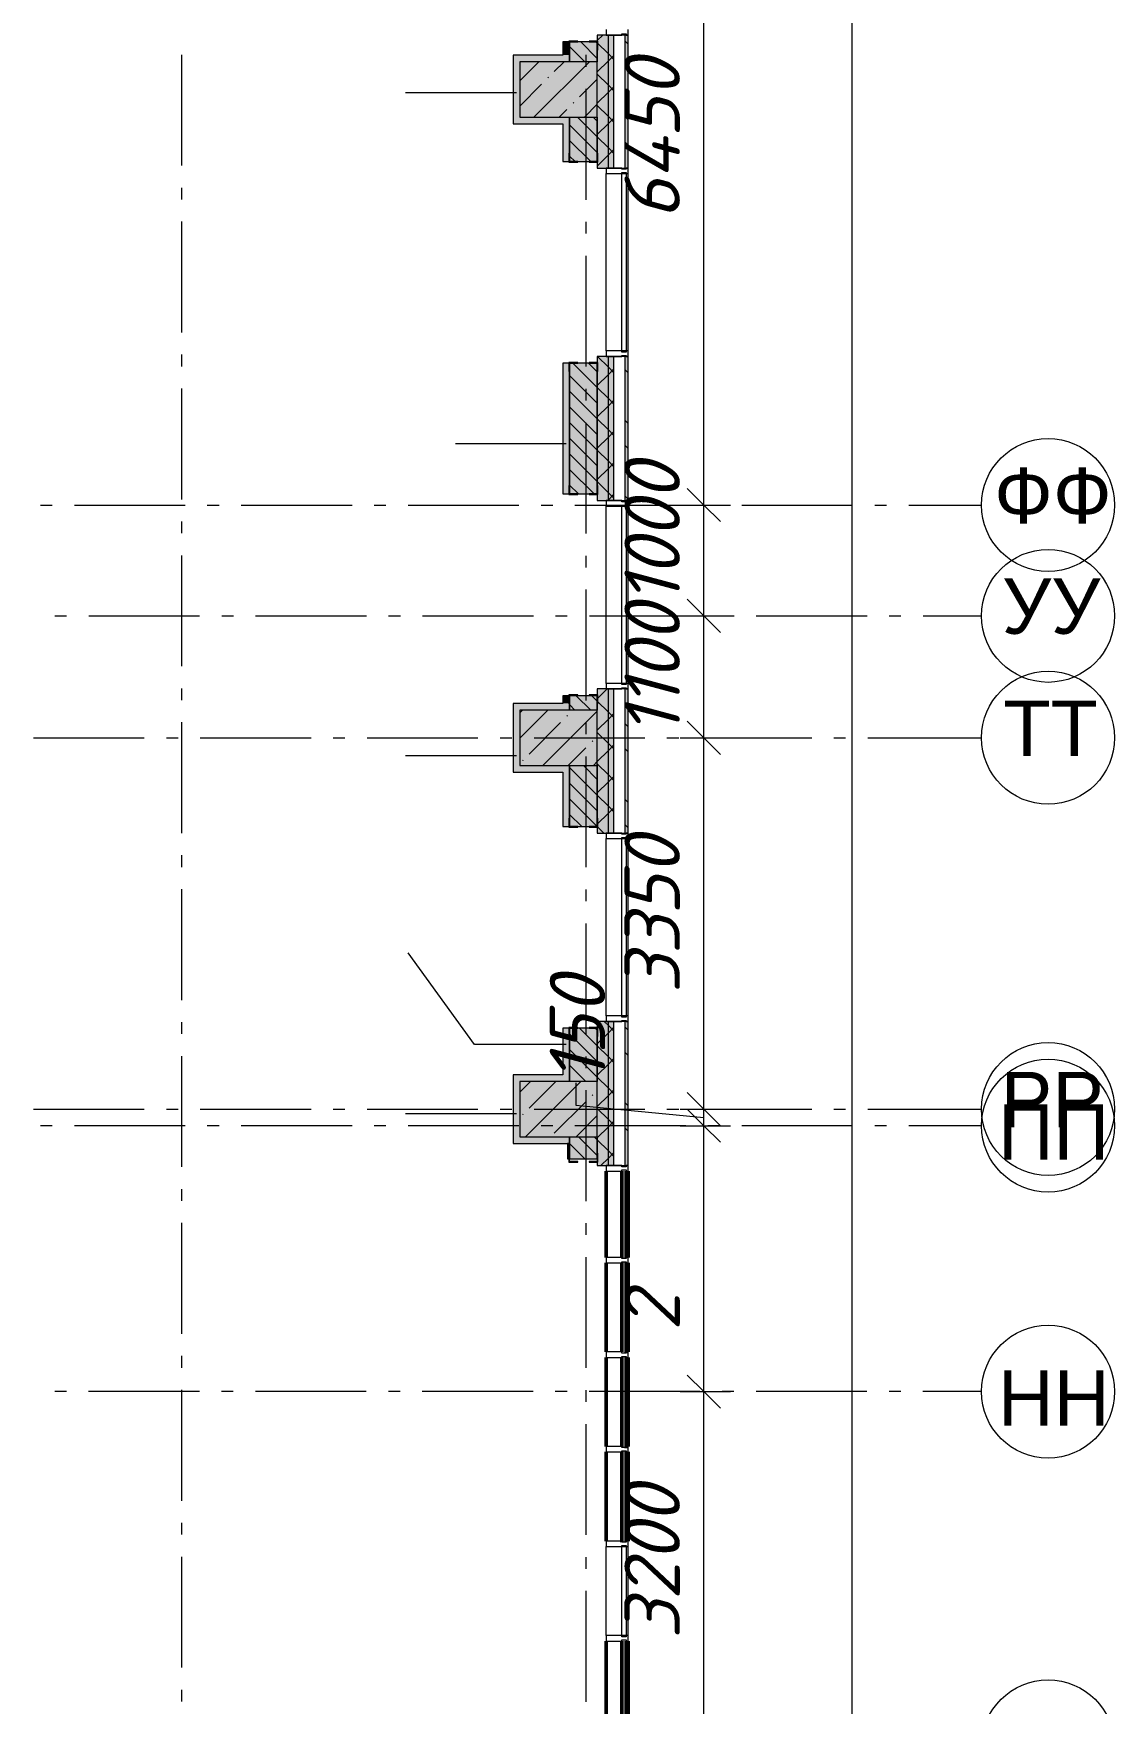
# Model space of a CAD drawing. Header units: millimetres. Extents: x -537608 to 253996, y -217170 to 186033.
# Drawn here: x -218365 to -208608, y 158107 to 173176 of the extents above; entities that cross this region are included whole.
import ezdxf

# ---------------------------------------------------------------- set-up
doc = ezdxf.new("R2010")
doc.units = ezdxf.units.MM
doc.layers.add('PDF _Геометрия', color=7, linetype='Continuous')
doc.layers.add('PDF _Текст', color=7, linetype='Continuous')
doc.layers.add('PDF _Сплошная заливка', color=7, linetype='Continuous', true_color=0xffffff)
doc.styles.add('PDF ArialMT', font='arial.ttf')
doc.styles.add('PDF ISOCPEUR Italic', font='isocpeui.ttf')

msp = doc.modelspace()

# ---------------------------------------------------------------- hatches: boundary and pattern name
at = {"layer": 'PDF _Сплошная заливка', "transparency": 33554559}
h = msp.add_hatch(color=256, dxfattribs=at)
h.paths.add_polyline_path([(-212999.1964, 140391.2579), (-212999.1964, 140911.2581), (-213026.1966, 140911.2581), (-213026.1966, 140391.2579)], flags=0)
h.paths.add_polyline_path([(-213026.1966, 141761.2576), (-212999.1964, 141761.2576), (-212999.1964, 149311.2565), (-213026.1966, 149311.2565), (-213026.1966, 143549.4642)], flags=0)
h.paths.add_polyline_path([(-212999.1964, 162961.253), (-212999.1964, 164261.2537), (-213026.1966, 164261.2537), (-213026.1966, 162961.253)], flags=0)
h.paths.add_polyline_path([(-212999.1964, 165961.2517), (-212999.1964, 167261.2524), (-213026.1966, 167261.2524), (-213026.1966, 165961.2517)], flags=0)
h.paths.add_polyline_path([(-212999.1964, 168961.2525), (-212999.1964, 170261.2532), (-213026.1966, 170261.2532), (-213026.1966, 168961.2525)], flags=0)
h.paths.add_polyline_path([(-213026.1966, 171961.2511), (-212999.1964, 171961.2511), (-212999.1964, 173161.2514), (-213026.1966, 173161.2514)], flags=0)
h.paths.add_polyline_path([(-212999.1964, 174861.2493), (-212999.1964, 179270.9029), (-213026.1966, 179270.9029), (-213026.1966, 174861.2493)], flags=0)
h = msp.add_hatch(color=256, dxfattribs=at)
h.paths.add_polyline_path([(-213176.1955, 140391.2579), (-213126.1959, 140391.2579), (-213126.1959, 140911.2581), (-213176.1955, 140911.2581), (-213176.1955, 140717.6694)], flags=0)
h.paths.add_polyline_path([(-213176.1955, 141761.2576), (-213126.1959, 141761.2576), (-213126.1959, 149311.2565), (-213176.1955, 149311.2565), (-213176.1955, 143549.4642)], flags=0)
h.paths.add_polyline_path([(-213176.1955, 162961.253), (-213126.1959, 162961.253), (-213126.1959, 164261.2537), (-213176.1955, 164261.2537), (-213176.1955, 163372.0366)], flags=0)
h.paths.add_polyline_path([(-213176.1955, 165961.2517), (-213126.1959, 165961.2517), (-213126.1959, 167261.2524), (-213176.1955, 167261.2524), (-213176.1955, 166203.8314)], flags=0)
h.paths.add_polyline_path([(-213176.1955, 168961.2525), (-213126.1959, 168961.2525), (-213126.1959, 170261.2532), (-213176.1955, 170261.2532), (-213176.1955, 169035.6284)], flags=0)
h.paths.add_polyline_path([(-213126.1959, 171961.2511), (-213126.1959, 173161.2514), (-213176.1955, 173161.2514), (-213176.1955, 171961.2511)], flags=0)
h.paths.add_polyline_path([(-213176.1955, 174861.2493), (-213126.1959, 174861.2493), (-213126.1959, 179120.9023), (-213176.1955, 179120.9023), (-213176.1955, 177531.0151)], flags=0)
h = msp.add_hatch(color=256, dxfattribs=at)
h.paths.add_polyline_path([(-213238.0699, 140391.2579), (-213176.1955, 140391.2579), (-213176.1955, 140911.2581), (-213276.196, 140911.2581), (-213276.196, 140391.2579)], flags=0)
h.paths.add_polyline_path([(-213238.0699, 141761.2576), (-213176.1955, 141761.2576), (-213176.1955, 149311.2565), (-213276.196, 149311.2565), (-213276.196, 141761.2576)], flags=0)
h.paths.add_polyline_path([(-213176.1955, 162961.253), (-213176.1955, 164261.2537), (-213276.196, 164261.2537), (-213276.196, 162961.253), (-213238.0699, 162961.253)], flags=0)
h.paths.add_polyline_path([(-213176.1955, 165961.2517), (-213176.1955, 167261.2524), (-213276.196, 167261.2524), (-213276.196, 165961.2517), (-213238.0699, 165961.2517)], flags=0)
h.paths.add_polyline_path([(-213176.1955, 168961.2525), (-213176.1955, 170261.2532), (-213276.196, 170261.2532), (-213276.196, 168961.2525), (-213238.0699, 168961.2525)], flags=0)
h.paths.add_polyline_path([(-213238.0699, 171961.2511), (-213176.1955, 171961.2511), (-213176.1955, 173161.2514), (-213276.196, 173161.2514), (-213276.196, 171961.2511)], flags=0)
h.paths.add_polyline_path([(-213276.196, 174861.2493), (-213176.1955, 174861.2493), (-213176.1955, 179020.9019), (-213276.196, 179020.9019), (-213276.196, 174870.9032)], flags=0)
h = msp.add_hatch(color=256, dxfattribs=at)
h.paths.add_polyline_path([(-213276.196, 163021.2538), (-213276.196, 163221.2523), (-213526.1963, 163221.2523), (-213526.1963, 163021.2538)], flags=0)
h.paths.add_polyline_path([(-213276.196, 163721.2521), (-213276.196, 164200.9065), (-213526.1963, 164200.9065), (-213526.1963, 163721.2521), (-213506.4591, 163721.2521)], flags=0)
h.paths.add_polyline_path([(-213526.1963, 166020.9057), (-213276.196, 166020.9057), (-213276.196, 166571.2523), (-213526.1963, 166571.2523), (-213526.1963, 166203.8314)], flags=0)
h.paths.add_polyline_path([(-213276.196, 167071.2521), (-213276.196, 167200.9051), (-213526.1963, 167200.9051), (-213526.1963, 167071.2521), (-213323.1954, 167071.2521)], flags=0)
h.paths.add_polyline_path([(-213526.1963, 169020.9043), (-213276.196, 169020.9043), (-213276.196, 170200.9059), (-213526.1963, 170200.9059), (-213526.1963, 169035.6284)], flags=0)
h.paths.add_polyline_path([(-213276.196, 172020.9052), (-213276.196, 172421.2511), (-213526.1963, 172421.2511), (-213526.1963, 172020.9052)], flags=0)
h.paths.add_polyline_path([(-213276.196, 172921.2531), (-213276.196, 173100.9041), (-213526.1963, 173100.9041), (-213526.1963, 172921.2531), (-213336.9184, 172921.2531)], flags=0)
at = {"layer": 'PDF _Сплошная заливка', "true_color": 0xff7d7d, "transparency": 33554559}
for points in [[(-213976.196, 172921.2531), (-213526.1963, 172921.2531), (-213526.1963, 172981.2516), (-214036.1966, 172981.2516), (-214036.1966, 172921.2531)], [(-213586.1959, 172361.2526), (-213526.1963, 172361.2526), (-213526.1963, 172421.2511), (-213976.196, 172421.2511), (-213976.196, 172361.2526)], [(-213976.196, 167071.2521), (-213526.1963, 167071.2521), (-213526.1963, 167131.2528), (-214036.1966, 167131.2528), (-214036.1966, 167071.2521)], [(-213586.1959, 166511.2516), (-213526.1963, 166511.2516), (-213526.1963, 166571.2523), (-213976.196, 166571.2523), (-213976.196, 166511.2516)], [(-213976.196, 163721.2521), (-213526.1963, 163721.2521), (-213526.1963, 163781.2528), (-214036.1966, 163781.2528), (-214036.1966, 163721.2521)], [(-213546.1962, 163161.2538), (-213526.1963, 163161.2538), (-213526.1963, 163221.2523), (-213976.196, 163221.2523), (-213976.196, 163161.2538)]]:
    msp.add_hatch(color=11, dxfattribs=at).paths.add_polyline_path(points)
at = {"layer": 'PDF _Сплошная заливка', "transparency": 33554559}
msp.add_hatch(color=256, dxfattribs=at).paths.add_polyline_path([(-213976.196, 163221.2523), (-213276.196, 163221.2523), (-213276.196, 163721.2521), (-213976.196, 163721.2521), (-213976.196, 163372.0366)])

# ---------------------------------------------------------------- linework, layer by layer
at = {"layer": 'PDF _Геометрия', "lineweight": 9}
for p, q in [((-210977.27, 91281.2687), (-210977.27, 179161.2487)), ((-212315.765, 168921.2528), (-212315.765, 175370.9051)), ((-213276.196, 173111.3201), (-213226.2652, 173161.2514)), ((-213176.1955, 173161.2514), (-213276.196, 173161.2514)), ((-213276.196, 173161.2514), (-213276.196, 172921.2531)), ((-213196.196, 173211.2516), (-213196.196, 173161.2514)), ((-213196.196, 173161.2514), (-213056.1958, 173161.2514)), ((-213126.1959, 173161.2514), (-213176.1955, 173161.2514)), ((-213176.1955, 171961.2511), (-213176.1955, 173161.2514)), ((-213026.1966, 173161.2514), (-213126.1959, 173161.2514)), ((-213126.1959, 171961.2511), (-213126.1959, 173161.2514)), ((-213056.1958, 173161.2514), (-213056.1958, 173171.2497)), ((-213056.1958, 173171.2497), (-213016.1956, 173171.2497)), ((-212999.1964, 173161.2514), (-213026.1966, 173161.2514)), ((-213026.1966, 171961.2511), (-213026.1966, 173161.2514)), ((-213016.1956, 173171.2497), (-213016.1956, 173161.2514)), ((-213016.1956, 173161.2514), (-212999.1964, 173161.2514)), ((-212999.1964, 173161.2514), (-212999.1964, 173211.2516)), ((-212999.1964, 171961.2511), (-212999.1964, 173161.2514)), ((-213526.1963, 173100.9041), (-213586.1959, 173100.9041)), ((-213586.1959, 173100.9041), (-213586.1959, 172981.2516)), ((-213276.196, 173100.9041), (-213526.1963, 173100.9041)), ((-213526.1963, 173100.9041), (-213526.1963, 172981.2516)), ((-213526.1963, 172981.2516), (-213526.1963, 173100.9041)), ((-213387.9025, 172921.2531), (-213526.1963, 173059.5459)), ((-213276.196, 172950.9681), (-213426.133, 173100.9041)), ((-213276.196, 173092.387), (-213284.7125, 173100.9041)), ((-213276.196, 172921.2531), (-213276.196, 173100.9041)), ((-213176.1955, 172992.3866), (-213276.196, 173092.387)), ((-213586.1959, 172981.2516), (-214036.1966, 172981.2516)), ((-214036.1966, 172981.2516), (-214036.1966, 172921.2531)), ((-214036.1966, 172921.2531), (-214036.1966, 172361.2526)), ((-213976.196, 172748.9479), (-213803.8951, 172921.2531)), ((-213976.196, 172921.2531), (-213976.196, 172421.2511)), ((-213276.196, 172921.2531), (-213976.196, 172921.2531)), ((-213847.6985, 172421.2511), (-213347.6982, 172921.2531)), ((-213664.5086, 172832.5384), (-213575.7956, 172921.2531)), ((-213526.1963, 172981.2516), (-213526.1963, 172921.2531)), ((-213526.1963, 172921.2531), (-213526.1963, 172981.2516)), ((-213276.196, 172828.478), (-213176.1955, 172928.4784)), ((-213276.196, 172421.2511), (-213276.196, 172921.2531)), ((-213126.1959, 172942.3864), (-213176.1955, 172992.3866)), ((-213176.1955, 172928.4784), (-213126.1959, 172978.4786)), ((-213976.196, 172520.8511), (-213778.5575, 172718.4879)), ((-213721.5338, 172775.5154), (-213716.7925, 172780.2561)), ((-213436.4107, 172604.4417), (-213276.196, 172764.6558)), ((-213176.1955, 172709.5445), (-213276.196, 172809.545)), ((-213126.1959, 172659.5444), (-213176.1955, 172709.5445)), ((-214006.1963, 172639.2635), (-215006.1958, 172639.2635)), ((-213493.4344, 172547.4142), (-213488.6935, 172552.155)), ((-213276.196, 172545.6359), (-213176.1955, 172645.6362)), ((-213176.1955, 172645.6362), (-213126.1959, 172695.6365)), ((-213976.196, 172421.2511), (-213276.196, 172421.2511)), ((-213619.599, 172421.2511), (-213550.4601, 172490.3911)), ((-213526.1963, 172361.2526), (-213526.1963, 172421.2511)), ((-213526.1963, 172421.2511), (-213526.1963, 172361.2526)), ((-213276.196, 172243.8607), (-213453.5886, 172421.2511)), ((-213391.5011, 172421.2511), (-213276.196, 172536.5547)), ((-213276.196, 172385.2796), (-213312.1659, 172421.2511)), ((-213176.1955, 172426.7024), (-213276.196, 172526.7028)), ((-213276.196, 172020.9052), (-213276.196, 172421.2511)), ((-213276.196, 172421.2511), (-213276.196, 171961.2511)), ((-213126.1959, 172376.7023), (-213176.1955, 172426.7024)), ((-213176.1955, 172362.7941), (-213126.1959, 172412.7943)), ((-214036.1966, 172361.2526), (-213976.196, 172361.2526)), ((-213976.196, 172361.2526), (-213586.1959, 172361.2526)), ((-213586.1959, 172361.2526), (-213586.1959, 172020.9052)), ((-213526.1963, 172361.2526), (-213526.1963, 172020.9052)), ((-213526.1963, 172020.9052), (-213526.1963, 172361.2526)), ((-213276.196, 172102.4375), (-213526.1963, 172352.4384)), ((-213276.196, 172262.7938), (-213176.1955, 172362.7941)), ((-213336.083, 172020.9052), (-213526.1963, 172211.0152)), ((-213176.1955, 172143.8603), (-213276.196, 172243.8607)), ((-213126.1959, 172093.8601), (-213176.1955, 172143.8603)), ((-213176.1955, 172079.9478), (-213126.1959, 172129.9479)), ((-213586.1959, 172020.9052), (-213526.1963, 172020.9052)), ((-213477.5041, 172020.9052), (-213526.1963, 172069.5963)), ((-213526.1963, 172020.9052), (-213276.196, 172020.9052)), ((-213276.196, 171979.9516), (-213176.1955, 172079.9478)), ((-213276.196, 171961.2511), (-213176.1955, 171961.2511)), ((-213056.1958, 171961.2511), (-213196.196, 171961.2511)), ((-213196.196, 171961.2511), (-213196.196, 171911.2509)), ((-213176.1955, 171961.2511), (-213126.1959, 171961.2511)), ((-213126.1959, 171961.2511), (-213026.1966, 171961.2511)), ((-213056.1958, 171951.2528), (-213056.1958, 171961.2511)), ((-213016.1956, 171951.2528), (-213056.1958, 171951.2528)), ((-213026.1966, 171961.2511), (-212999.1964, 171961.2511)), ((-213016.1956, 171961.2511), (-213016.1956, 171951.2528)), ((-212999.1964, 171961.2511), (-213016.1956, 171961.2511)), ((-212999.1964, 171911.2509), (-212999.1964, 171961.2511)), ((-213196.196, 171911.2509), (-213056.1958, 171911.2509)), ((-213196.196, 170311.2534), (-213196.196, 171911.2509)), ((-213056.1958, 171911.2509), (-213056.1958, 171921.2535)), ((-213056.1958, 171921.2535), (-213016.1956, 171921.2535)), ((-213056.1958, 171911.2509), (-213016.1956, 171911.2509)), ((-213056.1958, 170311.2534), (-213056.1958, 171911.2509)), ((-213016.1956, 171921.2535), (-213016.1956, 171911.2509)), ((-213016.1956, 171911.2509), (-212999.1964, 171911.2509)), ((-213016.1956, 171911.2509), (-213016.1956, 170311.2534)), ((-212999.1964, 170311.2534), (-212999.1964, 171911.2509)), ((-213056.1958, 170311.2534), (-213196.196, 170311.2534)), ((-213196.196, 170311.2534), (-213196.196, 170261.2532)), ((-213056.1958, 170301.2507), (-213056.1958, 170311.2534)), ((-213016.1956, 170311.2534), (-213056.1958, 170311.2534)), ((-213016.1956, 170301.2507), (-213056.1958, 170301.2507)), ((-212999.1964, 170311.2534), (-213016.1956, 170311.2534)), ((-213016.1956, 170311.2534), (-213016.1956, 170301.2507)), ((-212999.1964, 170261.2532), (-212999.1964, 170311.2534)), ((-213526.1963, 170200.9059), (-213586.1959, 170200.9059)), ((-213586.1959, 170200.9059), (-213586.1959, 169020.9043)), ((-213276.196, 170200.9059), (-213526.1963, 170200.9059)), ((-213526.1963, 170200.9059), (-213526.1963, 169020.9043)), ((-213526.1963, 169020.9043), (-213526.1963, 170200.9059)), ((-213276.196, 169981.1194), (-213495.9818, 170200.9059)), ((-213276.196, 170122.5405), (-213354.5608, 170200.9059)), ((-213276.196, 170261.2532), (-213276.196, 168961.2525)), ((-213176.1955, 170261.2532), (-213276.196, 170261.2532)), ((-213276.196, 169020.9043), (-213276.196, 170200.9059)), ((-213176.1955, 170163.9612), (-213273.487, 170261.2532)), ((-213196.196, 170261.2532), (-213056.1958, 170261.2532)), ((-213126.1959, 170261.2532), (-213176.1955, 170261.2532)), ((-213176.1955, 168961.2525), (-213176.1955, 170261.2532)), ((-213126.1959, 170113.961), (-213176.1955, 170163.9612)), ((-213176.1955, 170100.0508), (-213126.1959, 170150.0531)), ((-213026.1966, 170261.2532), (-213126.1959, 170261.2532)), ((-213126.1959, 168961.2525), (-213126.1959, 170261.2532)), ((-213056.1958, 170261.2532), (-213056.1958, 170271.2515)), ((-213056.1958, 170271.2515), (-213016.1956, 170271.2515)), ((-212999.1964, 170261.2532), (-213026.1966, 170261.2532)), ((-213026.1966, 168961.2525), (-213026.1966, 170261.2532)), ((-213016.1956, 170271.2515), (-213016.1956, 170261.2532)), ((-213016.1956, 170261.2532), (-212999.1964, 170261.2532)), ((-212999.1964, 168961.2525), (-212999.1964, 170261.2532)), ((-213276.196, 169839.6984), (-213526.1963, 170089.6972)), ((-213276.196, 170000.0504), (-213176.1955, 170100.0508)), ((-213276.196, 169698.2752), (-213526.1963, 169948.2762)), ((-213176.1955, 169881.1191), (-213276.196, 169981.1194)), ((-213126.1959, 169831.1189), (-213176.1955, 169881.1191)), ((-213176.1955, 169817.2087), (-213126.1959, 169867.2089)), ((-213276.196, 169556.8542), (-213526.1963, 169806.8551)), ((-213276.196, 169717.2083), (-213176.1955, 169817.2087)), ((-213176.1955, 169598.277), (-213276.196, 169698.2752)), ((-213276.196, 169415.4331), (-213526.1963, 169665.4341)), ((-213276.196, 169434.3662), (-213176.1955, 169534.3665)), ((-213126.1959, 169548.2767), (-213176.1955, 169598.277)), ((-213176.1955, 169534.3665), (-213126.1959, 169584.3668)), ((-213556.1967, 169473.903), (-214556.1962, 169473.903)), ((-213276.196, 169274.012), (-213526.1963, 169524.013)), ((-213176.1955, 169315.4327), (-213276.196, 169415.4331)), ((-213276.196, 169132.591), (-213526.1963, 169382.5898)), ((-213305.9309, 169020.9043), (-213526.1963, 169241.1688)), ((-213276.196, 169151.5241), (-213176.1955, 169251.5223)), ((-213126.1959, 169265.4325), (-213176.1955, 169315.4327)), ((-213176.1955, 169251.5223), (-213126.1959, 169301.5225)), ((-213447.3536, 169020.9043), (-213526.1963, 169099.7476)), ((-213176.1955, 169032.5906), (-213276.196, 169132.591)), ((-213586.1959, 169020.9043), (-213526.1963, 169020.9043)), ((-213526.1963, 169020.9043), (-213276.196, 169020.9043)), ((-213276.196, 168961.2525), (-213176.1955, 168961.2525)), ((-213056.1958, 168961.2525), (-213196.196, 168961.2525)), ((-213196.196, 168961.2525), (-213196.196, 168911.2522)), ((-213183.6243, 168961.2525), (-213176.1955, 168968.6801)), ((-213126.1959, 168982.5904), (-213176.1955, 169032.5906)), ((-213176.1955, 168968.6801), (-213126.1959, 169018.6804)), ((-213176.1955, 168961.2525), (-213126.1959, 168961.2525)), ((-213126.1959, 168961.2525), (-213026.1966, 168961.2525)), ((-213056.1958, 168951.252), (-213056.1958, 168961.2525)), ((-213016.1956, 168951.252), (-213056.1958, 168951.252)), ((-213026.1966, 168961.2525), (-212999.1964, 168961.2525)), ((-213016.1956, 168961.2525), (-213016.1956, 168951.252)), ((-212999.1964, 168961.2525), (-213016.1956, 168961.2525)), ((-212999.1964, 168911.2522), (-212999.1964, 168961.2525)), ((-213196.196, 168911.2522), (-213056.1958, 168911.2522)), ((-213196.196, 167311.2525), (-213196.196, 168911.2522)), ((-213056.1958, 168911.2522), (-213056.1958, 168921.2528)), ((-213056.1958, 168921.2528), (-213016.1956, 168921.2528)), ((-213056.1958, 168911.2522), (-213016.1956, 168911.2522)), ((-213056.1958, 167311.2525), (-213056.1958, 168911.2522)), ((-213016.1956, 168921.2528), (-213016.1956, 168911.2522)), ((-213016.1956, 168911.2522), (-212999.1964, 168911.2522)), ((-213016.1956, 168911.2522), (-213016.1956, 167311.2525)), ((-212999.1964, 167311.2525), (-212999.1964, 168911.2522)), ((-212527.8966, 168921.2528), (-212315.765, 168921.2528)), ((-212315.765, 167921.2532), (-212315.765, 168921.2528)), ((-212315.765, 168921.2528), (-212075.7645, 168921.2528)), ((-212527.8966, 167921.2532), (-212315.765, 167921.2532)), ((-212315.765, 166821.2533), (-212315.765, 167921.2532)), ((-212315.765, 167921.2532), (-212075.7645, 167921.2532)), ((-213056.1958, 167311.2525), (-213196.196, 167311.2525)), ((-213196.196, 167311.2525), (-213196.196, 167261.2524)), ((-213056.1958, 167301.2521), (-213056.1958, 167311.2525)), ((-213016.1956, 167311.2525), (-213056.1958, 167311.2525)), ((-213016.1956, 167301.2521), (-213056.1958, 167301.2521)), ((-212999.1964, 167311.2525), (-213016.1956, 167311.2525)), ((-213016.1956, 167311.2525), (-213016.1956, 167301.2521)), ((-212999.1964, 167261.2524), (-212999.1964, 167311.2525)), ((-213586.1959, 167131.2528), (-214036.1966, 167131.2528)), ((-214036.1966, 167131.2528), (-214036.1966, 167071.2521)), ((-213526.1963, 167200.9051), (-213586.1959, 167200.9051)), ((-213586.1959, 167200.9051), (-213586.1959, 167131.2528)), ((-213276.196, 167200.9051), (-213526.1963, 167200.9051)), ((-213526.1963, 167200.9051), (-213526.1963, 167131.2528)), ((-213526.1963, 167131.2528), (-213526.1963, 167200.9051)), ((-213526.1963, 167131.2528), (-213526.1963, 167071.2521)), ((-213526.1963, 167071.2521), (-213526.1963, 167131.2528)), ((-213336.1773, 167071.2521), (-213465.8308, 167200.9051)), ((-213276.196, 167152.6919), (-213324.4087, 167200.9051)), ((-213276.196, 167171.6249), (-213186.5691, 167261.2524)), ((-213176.1955, 167261.2524), (-213276.196, 167261.2524)), ((-213276.196, 167261.2524), (-213276.196, 167071.2521)), ((-213276.196, 167071.2521), (-213276.196, 167200.9051)), ((-213176.1955, 167052.6914), (-213276.196, 167152.6919)), ((-213196.196, 167261.2524), (-213056.1958, 167261.2524)), ((-213126.1959, 167261.2524), (-213176.1955, 167261.2524)), ((-213176.1955, 165961.2517), (-213176.1955, 167261.2524)), ((-213026.1966, 167261.2524), (-213126.1959, 167261.2524)), ((-213126.1959, 165961.2517), (-213126.1959, 167261.2524)), ((-213056.1958, 167261.2524), (-213056.1958, 167271.2528)), ((-213056.1958, 167271.2528), (-213016.1956, 167271.2528)), ((-212999.1964, 167261.2524), (-213026.1966, 167261.2524)), ((-213026.1966, 165961.2517), (-213026.1966, 167261.2524)), ((-213016.1956, 167271.2528), (-213016.1956, 167261.2524)), ((-213016.1956, 167261.2524), (-212999.1964, 167261.2524)), ((-212999.1964, 165961.2517), (-212999.1964, 167261.2524)), ((-214036.1966, 167071.2521), (-214036.1966, 166511.2516)), ((-213976.196, 166818.3898), (-213723.3337, 167071.2521)), ((-213976.196, 167046.4888), (-213951.4316, 167071.2521)), ((-213976.196, 167071.2521), (-213976.196, 166571.2523)), ((-213276.196, 167071.2521), (-213976.196, 167071.2521)), ((-213767.1366, 166571.2523), (-213276.196, 167062.1924)), ((-213550.4601, 167016.0267), (-213545.7183, 167020.7696)), ((-213477.5988, 167071.2521), (-213526.1963, 167119.8485)), ((-213276.196, 166571.2523), (-213276.196, 167071.2521)), ((-213276.196, 166888.7828), (-213176.1955, 166988.781)), ((-213126.1959, 167002.6913), (-213176.1955, 167052.6914)), ((-213176.1955, 166988.781), (-213126.1959, 167038.7812)), ((-213892.6075, 166673.8793), (-213607.4843, 166959.0035)), ((-213176.1955, 166769.8494), (-213276.196, 166869.8498)), ((-213539.0376, 166571.2523), (-213379.3854, 166730.9046)), ((-213322.3612, 166787.9299), (-213317.6193, 166792.6706)), ((-213276.196, 166605.9385), (-213176.1955, 166705.9389)), ((-213126.1959, 166719.8492), (-213176.1955, 166769.8494)), ((-213176.1955, 166705.9389), (-213126.1959, 166755.9391)), ((-212527.8966, 166821.2533), (-212315.765, 166821.2533)), ((-212315.765, 163471.2533), (-212315.765, 166821.2533)), ((-212315.765, 166821.2533), (-212075.7645, 166821.2533)), ((-214006.1963, 166657.3511), (-215006.1958, 166657.3511)), ((-213976.196, 166571.2523), (-213276.196, 166571.2523)), ((-213949.6317, 166616.8562), (-213944.8909, 166621.597)), ((-213526.1963, 166511.2516), (-213526.1963, 166571.2523)), ((-213526.1963, 166571.2523), (-213526.1963, 166511.2516)), ((-213276.196, 166304.1633), (-213526.1963, 166554.1644)), ((-213276.196, 166445.5844), (-213401.8633, 166571.2523)), ((-213310.9398, 166571.2523), (-213276.196, 166605.9967)), ((-213176.1955, 166487.0073), (-213276.196, 166587.0076)), ((-213276.196, 166020.9057), (-213276.196, 166571.2523)), ((-213276.196, 166571.2523), (-213276.196, 165961.2517)), ((-214036.1966, 166511.2516), (-213976.196, 166511.2516)), ((-213976.196, 166511.2516), (-213586.1959, 166511.2516)), ((-213586.1959, 166511.2516), (-213586.1959, 166020.9057)), ((-213526.1963, 166511.2516), (-213526.1963, 166020.9057)), ((-213526.1963, 166020.9057), (-213526.1963, 166511.2516)), ((-213276.196, 166162.7423), (-213526.1963, 166412.7432)), ((-213276.196, 166323.0964), (-213176.1955, 166423.0968)), ((-213126.1959, 166437.0071), (-213176.1955, 166487.0073)), ((-213176.1955, 166423.0968), (-213126.1959, 166473.097)), ((-213276.196, 166021.3212), (-213526.1963, 166271.3222)), ((-213176.1955, 166204.1651), (-213276.196, 166304.1633)), ((-213417.2009, 166020.9057), (-213526.1963, 166129.9011)), ((-213276.196, 166040.2543), (-213176.1955, 166140.2547)), ((-213126.1959, 166154.1649), (-213176.1955, 166204.1651)), ((-213176.1955, 166140.2547), (-213126.1959, 166190.2549)), ((-213586.1959, 166020.9057), (-213526.1963, 166020.9057)), ((-213526.1963, 166020.9057), (-213276.196, 166020.9057)), ((-213216.127, 165961.2517), (-213276.196, 166021.3212)), ((-213276.196, 165961.2517), (-213176.1955, 165961.2517)), ((-213056.1958, 165961.2517), (-213196.196, 165961.2517)), ((-213196.196, 165961.2517), (-213196.196, 165911.2536)), ((-213176.1955, 165961.2517), (-213126.1959, 165961.2517)), ((-213126.1959, 165961.2517), (-213026.1966, 165961.2517)), ((-213056.1958, 165951.2534), (-213056.1958, 165961.2517)), ((-213016.1956, 165951.2534), (-213056.1958, 165951.2534)), ((-213056.1958, 165911.2536), (-213056.1958, 165921.252)), ((-213056.1958, 165921.252), (-213016.1956, 165921.252)), ((-213026.1966, 165961.2517), (-212999.1964, 165961.2517)), ((-213016.1956, 165961.2517), (-213016.1956, 165951.2534)), ((-212999.1964, 165961.2517), (-213016.1956, 165961.2517)), ((-213016.1956, 165921.252), (-213016.1956, 165911.2536)), ((-212999.1964, 165911.2536), (-212999.1964, 165961.2517)), ((-213196.196, 165911.2536), (-213056.1958, 165911.2536)), ((-213196.196, 164311.2539), (-213196.196, 165911.2536)), ((-213056.1958, 165911.2536), (-213016.1956, 165911.2536)), ((-213056.1958, 164311.2539), (-213056.1958, 165911.2536)), ((-213016.1956, 165911.2536), (-212999.1964, 165911.2536)), ((-213016.1956, 165911.2536), (-213016.1956, 164311.2539)), ((-212999.1964, 164311.2539), (-212999.1964, 165911.2536)), ((-214384.4121, 164053.9631), (-214982.2679, 164881.933)), ((-213176.1955, 164261.2537), (-213276.196, 164261.2537)), ((-213276.196, 164261.2537), (-213276.196, 163721.2521)), ((-213176.1955, 164224.266), (-213213.1844, 164261.2537)), ((-213056.1958, 164311.2539), (-213196.196, 164311.2539)), ((-213196.196, 164311.2539), (-213196.196, 164261.2537)), ((-213196.196, 164261.2537), (-213056.1958, 164261.2537)), ((-213176.1955, 162961.253), (-213176.1955, 164261.2537)), ((-213126.1959, 164261.2537), (-213176.1955, 164261.2537)), ((-213126.1959, 162961.253), (-213126.1959, 164261.2537)), ((-213026.1966, 164261.2537), (-213126.1959, 164261.2537)), ((-213056.1958, 164301.2535), (-213056.1958, 164311.2539)), ((-213016.1956, 164311.2539), (-213056.1958, 164311.2539)), ((-213016.1956, 164301.2535), (-213056.1958, 164301.2535)), ((-213056.1958, 164261.2537), (-213056.1958, 164271.2521)), ((-213056.1958, 164271.2521), (-213016.1956, 164271.2521)), ((-213026.1966, 162961.253), (-213026.1966, 164261.2537)), ((-212999.1964, 164261.2537), (-213026.1966, 164261.2537)), ((-212999.1964, 164311.2539), (-213016.1956, 164311.2539)), ((-213016.1956, 164311.2539), (-213016.1956, 164301.2535)), ((-213016.1956, 164271.2521), (-213016.1956, 164261.2537)), ((-213016.1956, 164261.2537), (-212999.1964, 164261.2537)), ((-212999.1964, 164261.2537), (-212999.1964, 164311.2539)), ((-212999.1964, 162961.253), (-212999.1964, 164261.2537)), ((-213526.1963, 164200.9065), (-213586.1959, 164200.9065)), ((-213586.1959, 164200.9065), (-213586.1959, 163781.2528)), ((-213526.1963, 164200.9065), (-213526.1963, 163781.2528)), ((-213526.1963, 163781.2528), (-213526.1963, 164200.9065)), ((-213276.196, 164200.9065), (-213526.1963, 164200.9065)), ((-213276.196, 163900.0011), (-213526.1963, 164150.002)), ((-213276.196, 164041.4221), (-213435.6781, 164200.9065)), ((-213276.196, 164182.8432), (-213294.2576, 164200.9065)), ((-213276.196, 163721.2521), (-213276.196, 164200.9065)), ((-213276.196, 164060.3552), (-213176.1955, 164160.3556)), ((-213126.1959, 164174.2658), (-213176.1955, 164224.266)), ((-213176.1955, 164160.3556), (-213126.1959, 164210.3558)), ((-213556.1967, 164053.9631), (-214384.4121, 164053.9631)), ((-213276.196, 163758.58), (-213526.1963, 164008.581)), ((-213176.1955, 163941.4239), (-213276.196, 164041.4221)), ((-213380.2901, 163721.2521), (-213526.1963, 163867.1578)), ((-213276.196, 163777.5131), (-213176.1955, 163877.5135)), ((-213126.1959, 163891.4237), (-213176.1955, 163941.4239)), ((-213176.1955, 163877.5135), (-213126.1959, 163927.5137)), ((-213586.1959, 163781.2528), (-214036.1966, 163781.2528)), ((-214036.1966, 163781.2528), (-214036.1966, 163721.2521)), ((-214036.1966, 163721.2521), (-214036.1966, 163161.2538)), ((-213976.196, 163625.0108), (-213879.9552, 163721.2521)), ((-213976.196, 163721.2521), (-213976.196, 163221.2523)), ((-213276.196, 163721.2521), (-213976.196, 163721.2521)), ((-213923.7576, 163221.2523), (-213423.7578, 163721.2521)), ((-213892.6075, 163480.5024), (-213651.8556, 163721.2521)), ((-213526.1963, 163781.2528), (-213526.1963, 163721.2521)), ((-213526.1963, 163721.2521), (-213526.1963, 163781.2528)), ((-213521.7117, 163721.2521), (-213526.1963, 163725.7367)), ((-213468.986, 163707.6433), (-213468.986, 163507.6425)), ((-213176.1955, 163658.5796), (-213276.196, 163758.58)), ((-213276.196, 163221.2523), (-213276.196, 163721.2521)), ((-213126.1959, 163608.5794), (-213176.1955, 163658.5796)), ((-213664.5086, 163252.4034), (-213379.3854, 163537.5255)), ((-213468.986, 163507.6425), (-212315.765, 163396.253)), ((-213322.3612, 163594.5508), (-213317.6193, 163599.2916)), ((-213276.196, 163494.671), (-213176.1955, 163594.6692)), ((-213176.1955, 163594.6692), (-213126.1959, 163644.6694)), ((-214006.1963, 163426.9348), (-215006.1958, 163426.9348)), ((-213949.6317, 163423.4771), (-213944.8909, 163428.2179)), ((-213467.5601, 163221.2523), (-213276.196, 163412.6176)), ((-213176.1955, 163375.7375), (-213276.196, 163475.7379)), ((-213126.1959, 163325.7374), (-213176.1955, 163375.7375)), ((-213176.1955, 163311.8271), (-213126.1959, 163361.8273)), ((-212527.8966, 163471.2533), (-212315.765, 163471.2533)), ((-212315.765, 163321.2527), (-212315.765, 163471.2533)), ((-212315.765, 163471.2533), (-212075.7645, 163471.2533)), ((-213976.196, 163221.2523), (-213276.196, 163221.2523)), ((-213526.1963, 163161.2538), (-213526.1963, 163221.2523)), ((-213526.1963, 163221.2523), (-213526.1963, 163161.2538)), ((-213276.196, 163051.4726), (-213445.9762, 163221.2523)), ((-213276.196, 163192.8958), (-213304.5541, 163221.2523)), ((-213276.196, 163211.8267), (-213176.1955, 163311.8271)), ((-213276.196, 163021.2538), (-213276.196, 163221.2523)), ((-213276.196, 163221.2523), (-213276.196, 162961.253)), ((-212527.8966, 163321.2527), (-212315.765, 163321.2527)), ((-212315.765, 160921.2543), (-212315.765, 163321.2527)), ((-212315.765, 163321.2527), (-212075.7645, 163321.2527)), ((-214036.1966, 163161.2538), (-213976.196, 163161.2538)), ((-213976.196, 163161.2538), (-213546.1962, 163161.2538)), ((-213546.1962, 163161.2538), (-213546.1962, 163021.2538)), ((-213526.1963, 163161.2538), (-213546.1962, 163161.2538)), ((-213526.1963, 163161.2538), (-213526.1963, 163021.2538)), ((-213526.1963, 163021.2538), (-213526.1963, 163161.2538)), ((-213387.3976, 163021.2538), (-213526.1963, 163160.0525)), ((-213176.1955, 163092.8954), (-213276.196, 163192.8958)), ((-213126.1959, 163042.8952), (-213176.1955, 163092.8954)), ((-213176.1955, 163028.985), (-213126.1959, 163078.9851)), ((-213546.1962, 163021.2538), (-213526.1963, 163021.2538)), ((-213526.1963, 163021.2538), (-213276.196, 163021.2538)), ((-213276.196, 162961.253), (-213176.1955, 162961.253)), ((-213243.928, 162961.253), (-213176.1955, 163028.985)), ((-213056.1958, 162961.253), (-213196.196, 162961.253)), ((-213196.196, 162961.253), (-213196.196, 162911.2529)), ((-213196.196, 162911.2529), (-213056.1958, 162911.2529)), ((-213176.1955, 162961.253), (-213126.1959, 162961.253)), ((-213126.1959, 162961.253), (-213026.1966, 162961.253)), ((-213056.1958, 162951.2526), (-213056.1958, 162961.253)), ((-213016.1956, 162951.2526), (-213056.1958, 162951.2526)), ((-213056.1958, 162911.2529), (-213056.1958, 162921.2533)), ((-213056.1958, 162921.2533), (-213016.1956, 162921.2533)), ((-213026.1966, 162961.253), (-212999.1964, 162961.253)), ((-213016.1956, 162961.253), (-213016.1956, 162951.2526)), ((-212999.1964, 162961.253), (-213016.1956, 162961.253)), ((-213016.1956, 162921.2533), (-213016.1956, 162911.2529)), ((-213016.1956, 162911.2529), (-212999.1964, 162911.2529)), ((-212999.1964, 162911.2529), (-212999.1964, 162961.253)), ((-213056.1958, 162133.1281), (-213196.196, 162133.1281)), ((-213196.196, 162133.1281), (-213196.196, 162083.1279)), ((-213196.196, 162083.1279), (-213056.1958, 162083.1279)), ((-213056.1958, 162123.1277), (-213056.1958, 162133.1281)), ((-213016.1956, 162123.1277), (-213056.1958, 162123.1277)), ((-213056.1958, 162083.1279), (-213056.1958, 162093.1284)), ((-213056.1958, 162093.1284), (-213016.1956, 162093.1284)), ((-213016.1956, 162133.1281), (-213016.1956, 162123.1277)), ((-212999.1964, 162133.1281), (-213016.1956, 162133.1281)), ((-213016.1956, 162093.1284), (-213016.1956, 162083.1279)), ((-213016.1956, 162083.1279), (-212999.1964, 162083.1279)), ((-212999.1964, 162083.1279), (-212999.1964, 162133.1281)), ((-213056.1958, 161280.003), (-213196.196, 161280.003)), ((-213196.196, 161280.003), (-213196.196, 161230.0028)), ((-213056.1958, 161270.0026), (-213056.1958, 161280.003)), ((-213016.1956, 161270.0026), (-213056.1958, 161270.0026)), ((-213016.1956, 161280.003), (-213016.1956, 161270.0026)), ((-212999.1964, 161280.003), (-213016.1956, 161280.003)), ((-212999.1964, 161230.0028), (-212999.1964, 161280.003)), ((-213196.196, 161230.0028), (-213056.1958, 161230.0028)), ((-213056.1958, 161230.0028), (-213056.1958, 161240.0033)), ((-213056.1958, 161240.0033), (-213016.1956, 161240.0033)), ((-213016.1956, 161240.0033), (-213016.1956, 161230.0028)), ((-213016.1956, 161230.0028), (-212999.1964, 161230.0028)), ((-212527.8966, 160921.2543), (-212315.765, 160921.2543)), ((-212315.765, 157721.2549), (-212315.765, 160921.2543)), ((-212315.765, 160921.2543), (-212075.7645, 160921.2543)), ((-213056.1958, 160426.878), (-213196.196, 160426.878)), ((-213196.196, 160426.878), (-213196.196, 160376.8778)), ((-213196.196, 160376.8778), (-213056.1958, 160376.8778)), ((-213056.1958, 160416.8797), (-213056.1958, 160426.878)), ((-213016.1956, 160416.8797), (-213056.1958, 160416.8797)), ((-213056.1958, 160376.8778), (-213056.1958, 160386.8783)), ((-213056.1958, 160386.8783), (-213016.1956, 160386.8783)), ((-213016.1956, 160426.878), (-213016.1956, 160416.8797)), ((-212999.1964, 160426.878), (-213016.1956, 160426.878)), ((-213016.1956, 160386.8783), (-213016.1956, 160376.8778)), ((-213016.1956, 160376.8778), (-212999.1964, 160376.8778)), ((-212999.1964, 160376.8778), (-212999.1964, 160426.878)), ((-213056.1958, 159573.7529), (-213196.196, 159573.7529)), ((-213196.196, 159573.7529), (-213196.196, 159523.7527)), ((-213196.196, 159523.7527), (-213056.1958, 159523.7527)), ((-213196.196, 158720.6279), (-213196.196, 159523.7527)), ((-213056.1958, 159563.7546), (-213056.1958, 159573.7529)), ((-213016.1956, 159563.7546), (-213056.1958, 159563.7546)), ((-213056.1958, 159523.7527), (-213056.1958, 159533.7532)), ((-213056.1958, 159533.7532), (-213016.1956, 159533.7532)), ((-213056.1958, 159523.7527), (-213016.1956, 159523.7527)), ((-213056.1958, 158720.6279), (-213056.1958, 159523.7527)), ((-213016.1956, 159573.7529), (-213016.1956, 159563.7546)), ((-212999.1964, 159573.7529), (-213016.1956, 159573.7529)), ((-213016.1956, 159533.7532), (-213016.1956, 159523.7527)), ((-213016.1956, 159523.7527), (-212999.1964, 159523.7527)), ((-213016.1956, 159523.7527), (-213016.1956, 158720.6279)), ((-212999.1964, 159523.7527), (-212999.1964, 159573.7529)), ((-212999.1964, 158720.6279), (-212999.1964, 159523.7527)), ((-213056.1958, 158720.6279), (-213196.196, 158720.6279)), ((-213196.196, 158720.6279), (-213196.196, 158670.6298)), ((-213056.1958, 158710.6296), (-213056.1958, 158720.6279)), ((-213016.1956, 158720.6279), (-213056.1958, 158720.6279)), ((-213016.1956, 158710.6296), (-213056.1958, 158710.6296)), ((-213016.1956, 158720.6279), (-213016.1956, 158710.6296)), ((-212999.1964, 158720.6279), (-213016.1956, 158720.6279)), ((-212999.1964, 158670.6298), (-212999.1964, 158720.6279)), ((-213196.196, 158670.6298), (-213056.1958, 158670.6298)), ((-213056.1958, 158670.6298), (-213056.1958, 158680.6282)), ((-213056.1958, 158680.6282), (-213016.1956, 158680.6282)), ((-213016.1956, 158680.6282), (-213016.1956, 158670.6298)), ((-213016.1956, 158670.6298), (-212999.1964, 158670.6298))]:
    msp.add_line(p, q, dxfattribs=at)
at = {"layer": 'PDF _Геометрия', "color": 253, "lineweight": 20, "true_color": 0xaaaaaa}
for p, q in [((-213451.1961, 173106.9022), (-213532.1967, 173106.9022)), ((-213532.1967, 173106.9022), (-213532.1967, 173025.9038)), ((-213532.1967, 173025.9038), (-213526.1963, 173025.9038)), ((-213526.1963, 173100.9041), (-213451.1961, 173100.9041)), ((-213526.1963, 173025.9038), (-213526.1963, 173100.9041)), ((-213451.1961, 173100.9041), (-213451.1961, 173106.9022)), ((-213351.1962, 173106.9022), (-213351.1962, 173100.9041)), ((-213270.1962, 173106.9022), (-213351.1962, 173106.9022)), ((-213351.1962, 173100.9041), (-213276.196, 173100.9041)), ((-213276.196, 173100.9041), (-213276.196, 173025.9038)), ((-213276.196, 173025.9038), (-213270.1962, 173025.9038)), ((-213270.1962, 173025.9038), (-213270.1962, 173106.9022)), ((-213526.1963, 172096.2499), (-213532.1967, 172096.2499)), ((-213532.1967, 172096.2499), (-213532.1967, 172015.2514)), ((-213526.1963, 172021.2496), (-213526.1963, 172096.2499)), ((-213270.1962, 172096.2499), (-213276.196, 172096.2499)), ((-213276.196, 172096.2499), (-213276.196, 172021.2496)), ((-213270.1962, 172015.2514), (-213270.1962, 172096.2499)), ((-213532.1967, 172015.2514), (-213451.1961, 172015.2514)), ((-213451.1961, 172021.2496), (-213526.1963, 172021.2496)), ((-213451.1961, 172015.2514), (-213451.1961, 172021.2496)), ((-213351.1962, 172021.2496), (-213351.1962, 172015.2514)), ((-213276.196, 172021.2496), (-213351.1962, 172021.2496)), ((-213351.1962, 172015.2514), (-213270.1962, 172015.2514)), ((-213451.1961, 170207.2528), (-213532.1967, 170207.2528)), ((-213532.1967, 170207.2528), (-213532.1967, 170126.2522)), ((-213526.1963, 170201.2504), (-213451.1961, 170201.2504)), ((-213526.1963, 170126.2522), (-213526.1963, 170201.2504)), ((-213451.1961, 170201.2504), (-213451.1961, 170207.2528)), ((-213351.1962, 170207.2528), (-213351.1962, 170201.2504)), ((-213270.1962, 170207.2528), (-213351.1962, 170207.2528)), ((-213351.1962, 170201.2504), (-213276.196, 170201.2504)), ((-213276.196, 170201.2504), (-213276.196, 170126.2522)), ((-213270.1962, 170126.2522), (-213270.1962, 170207.2528)), ((-213532.1967, 170126.2522), (-213526.1963, 170126.2522)), ((-213276.196, 170126.2522), (-213270.1962, 170126.2522)), ((-213526.1963, 169096.2513), (-213532.1967, 169096.2513)), ((-213532.1967, 169096.2513), (-213532.1967, 169015.2529)), ((-213526.1963, 169021.2509), (-213526.1963, 169096.2513)), ((-213270.1962, 169096.2513), (-213276.196, 169096.2513)), ((-213276.196, 169096.2513), (-213276.196, 169021.2509)), ((-213270.1962, 169015.2529), (-213270.1962, 169096.2513)), ((-213532.1967, 169015.2529), (-213451.1961, 169015.2529)), ((-213451.1961, 169021.2509), (-213526.1963, 169021.2509)), ((-213451.1961, 169015.2529), (-213451.1961, 169021.2509)), ((-213351.1962, 169021.2509), (-213351.1962, 169015.2529)), ((-213276.196, 169021.2509), (-213351.1962, 169021.2509)), ((-213351.1962, 169015.2529), (-213270.1962, 169015.2529)), ((-213451.1961, 167207.252), (-213532.1967, 167207.252)), ((-213532.1967, 167207.252), (-213532.1967, 167126.2514)), ((-213532.1967, 167126.2514), (-213526.1963, 167126.2514)), ((-213526.1963, 167201.2517), (-213451.1961, 167201.2517)), ((-213526.1963, 167126.2514), (-213526.1963, 167201.2517)), ((-213451.1961, 167201.2517), (-213451.1961, 167207.252)), ((-213351.1962, 167207.252), (-213351.1962, 167201.2517)), ((-213270.1962, 167207.252), (-213351.1962, 167207.252)), ((-213351.1962, 167201.2517), (-213276.196, 167201.2517)), ((-213276.196, 167201.2517), (-213276.196, 167126.2514)), ((-213276.196, 167126.2514), (-213270.1962, 167126.2514)), ((-213270.1962, 167126.2514), (-213270.1962, 167207.252)), ((-213526.1963, 166096.2526), (-213532.1967, 166096.2526)), ((-213532.1967, 166096.2526), (-213532.1967, 166015.2521)), ((-213526.1963, 166021.2524), (-213526.1963, 166096.2526)), ((-213270.1962, 166096.2526), (-213276.196, 166096.2526)), ((-213276.196, 166096.2526), (-213276.196, 166021.2524)), ((-213270.1962, 166015.2521), (-213270.1962, 166096.2526)), ((-213532.1967, 166015.2521), (-213451.1961, 166015.2521)), ((-213451.1961, 166021.2524), (-213526.1963, 166021.2524)), ((-213451.1961, 166015.2521), (-213451.1961, 166021.2524)), ((-213351.1962, 166021.2524), (-213351.1962, 166015.2521)), ((-213276.196, 166021.2524), (-213351.1962, 166021.2524)), ((-213351.1962, 166015.2521), (-213270.1962, 166015.2521)), ((-213451.1961, 164207.2534), (-213532.1967, 164207.2534)), ((-213532.1967, 164207.2534), (-213532.1967, 164126.2528)), ((-213532.1967, 164126.2528), (-213526.1963, 164126.2528)), ((-213526.1963, 164201.2531), (-213451.1961, 164201.2531)), ((-213526.1963, 164126.2528), (-213526.1963, 164201.2531)), ((-213451.1961, 164201.2531), (-213451.1961, 164207.2534)), ((-213351.1962, 164207.2534), (-213351.1962, 164201.2531)), ((-213270.1962, 164207.2534), (-213351.1962, 164207.2534)), ((-213351.1962, 164201.2531), (-213276.196, 164201.2531)), ((-213276.196, 164201.2531), (-213276.196, 164126.2528)), ((-213276.196, 164126.2528), (-213270.1962, 164126.2528)), ((-213270.1962, 164126.2528), (-213270.1962, 164207.2534)), ((-213526.1963, 163073.0602), (-213532.1967, 163073.0602)), ((-213532.1967, 163073.0602), (-213532.1967, 162992.0597)), ((-213526.1963, 162998.06), (-213526.1963, 163073.0602)), ((-213270.1962, 163073.0602), (-213276.196, 163073.0602)), ((-213276.196, 163073.0602), (-213276.196, 162998.06)), ((-213270.1962, 162992.0597), (-213270.1962, 163073.0602)), ((-213532.1967, 162992.0597), (-213451.1961, 162992.0597)), ((-213451.1961, 162998.06), (-213526.1963, 162998.06)), ((-213451.1961, 162992.0597), (-213451.1961, 162998.06)), ((-213351.1962, 162998.06), (-213351.1962, 162992.0597)), ((-213276.196, 162998.06), (-213351.1962, 162998.06)), ((-213351.1962, 162992.0597), (-213270.1962, 162992.0597))]:
    msp.add_line(p, q, dxfattribs=at)
at = {"layer": 'PDF _Геометрия', "color": 8, "lineweight": 9, "true_color": 0x787878}
for p, q in [((-212999.1964, 173079.62), (-213026.1966, 173106.6181)), ((-212999.1964, 172851.5232), (-213026.1966, 172878.5213)), ((-212999.1964, 172395.3253), (-213026.1966, 172422.3233)), ((-212999.1964, 172167.2241), (-213026.1966, 172194.2265)), ((-212999.1964, 170114.3399), (-213026.1966, 170141.338)), ((-212999.1964, 169658.142), (-213026.1966, 169685.1422)), ((-212999.1964, 169430.0452), (-213026.1966, 169457.0432)), ((-212999.1964, 168973.8472), (-213026.1966, 169000.8474)), ((-212999.1964, 166920.9609), (-213026.1966, 166947.9611)), ((-212999.1964, 166692.8619), (-213026.1966, 166719.8621)), ((-212999.1964, 166236.6661), (-213026.1966, 166263.6663)), ((-212999.1964, 166008.5672), (-213026.1966, 166035.5673)), ((-212999.1964, 164183.7797), (-213026.1966, 164210.7799)), ((-212999.1964, 163955.6807), (-213026.1966, 163982.6809)), ((-212999.1964, 163499.485), (-213026.1966, 163526.4852)), ((-212999.1964, 163271.386), (-213026.1966, 163298.3862))]:
    msp.add_line(p, q, dxfattribs=at)
at = {"layer": 'PDF _Геометрия', "color": 253, "lineweight": 9, "true_color": 0xaaaaaa}
for p, q in [((-217026.1958, 171984.1241), (-217026.1958, 172984.1236)), ((-213376.1958, 172875.8301), (-213376.1958, 172981.6606)), ((-213376.1958, 171675.8297), (-213376.1958, 172675.8293)), ((-217026.1958, 171678.2927), (-217026.1958, 171784.1233)), ((-217026.1958, 170478.2924), (-217026.1958, 171478.2919)), ((-213376.1958, 171369.9941), (-213376.1958, 171475.829)), ((-213376.1958, 170169.9938), (-213376.1958, 171169.9933)), ((-217026.1958, 170172.4568), (-217026.1958, 170278.2917)), ((-217026.1958, 168972.4586), (-217026.1958, 169972.4581)), ((-213376.1958, 169864.1625), (-213376.1958, 169969.9951)), ((-213376.1958, 168664.1621), (-213376.1958, 169664.1617)), ((-218301.2977, 168921.2528), (-218195.4649, 168921.2528)), ((-217995.4641, 168921.2528), (-216995.4646, 168921.2528)), ((-216795.4638, 168921.2528), (-216689.6311, 168921.2528)), ((-216489.6303, 168921.2528), (-215489.6307, 168921.2528)), ((-215289.6322, 168921.2528), (-215183.7973, 168921.2528)), ((-214983.7986, 168921.2528), (-213983.7981, 168921.2528)), ((-213783.7978, 168921.2528), (-213677.9651, 168921.2528)), ((-213477.9648, 168921.2528), (-212477.9653, 168921.2528)), ((-212277.965, 168921.2528), (-212172.1318, 168921.2528)), ((-211972.1321, 168921.2528), (-210972.1315, 168921.2528)), ((-210772.1318, 168921.2528), (-210666.299, 168921.2528)), ((-210466.2982, 168921.2528), (-209808.2351, 168921.2528)), ((-217026.1958, 168666.6251), (-217026.1958, 168772.4578)), ((-217026.1958, 167466.6248), (-217026.1958, 168466.6265)), ((-213376.1958, 168358.3286), (-213376.1958, 168464.1613)), ((-213376.1958, 167158.3283), (-213376.1958, 168158.3279)), ((-218170.9643, 167921.2532), (-218065.1315, 167921.2532)), ((-217865.1308, 167921.2532), (-216865.1312, 167921.2532)), ((-216665.1326, 167921.2532), (-216559.2977, 167921.2532)), ((-216359.2991, 167921.2532), (-215359.2996, 167921.2532)), ((-215159.2988, 167921.2532), (-215053.4661, 167921.2532)), ((-214853.4653, 167921.2532), (-213853.4657, 167921.2532)), ((-213653.465, 167921.2532), (-213547.6323, 167921.2532)), ((-213347.6326, 167921.2532), (-212347.6314, 167921.2532)), ((-212147.6322, 167921.2532), (-212041.7985, 167921.2532)), ((-211841.7982, 167921.2532), (-210841.7992, 167921.2532)), ((-210641.8, 167921.2532), (-210535.9657, 167921.2532)), ((-210335.966, 167921.2532), (-209808.2351, 167921.2532)), ((-217026.1958, 167160.7913), (-217026.1958, 167266.6262)), ((-217026.1958, 165960.7931), (-217026.1958, 166960.7927)), ((-213376.1958, 166852.4948), (-213376.1958, 166958.3296)), ((-218364.9239, 166821.2533), (-217364.9243, 166821.2533)), ((-217164.9236, 166821.2533), (-217059.0908, 166821.2533)), ((-216859.0901, 166821.2533), (-215859.0905, 166821.2533)), ((-215659.0919, 166821.2533), (-215553.257, 166821.2533)), ((-215353.2584, 166821.2533), (-214353.2588, 166821.2533)), ((-214153.258, 166821.2533), (-214047.4248, 166821.2533)), ((-213847.4246, 166821.2533), (-212847.4256, 166821.2533)), ((-212647.4248, 166821.2533), (-212541.5915, 166821.2533)), ((-212341.5908, 166821.2533), (-211341.5912, 166821.2533)), ((-211141.5915, 166821.2533), (-211035.7572, 166821.2533)), ((-210835.758, 166821.2533), (-209808.2351, 166821.2533)), ((-213376.1958, 165652.4966), (-213376.1958, 166652.4962)), ((-217026.1958, 165654.9596), (-217026.1958, 165760.7923)), ((-217026.1958, 164454.9593), (-217026.1958, 165454.9588)), ((-213376.1958, 165346.6631), (-213376.1958, 165452.4958)), ((-213376.1958, 164146.6628), (-213376.1958, 165146.6624)), ((-217026.1958, 164149.1258), (-217026.1958, 164254.9585)), ((-217026.1958, 162949.1255), (-217026.1958, 163949.1272)), ((-213376.1958, 163840.8293), (-213376.1958, 163946.662)), ((-213376.1958, 162640.829), (-213376.1958, 163640.8307)), ((-218364.9239, 163471.2533), (-217364.9243, 163471.2533)), ((-217164.9236, 163471.2533), (-217059.0908, 163471.2533)), ((-216859.0901, 163471.2533), (-215859.0905, 163471.2533)), ((-215659.0919, 163471.2533), (-215553.257, 163471.2533)), ((-215353.2584, 163471.2533), (-214353.2588, 163471.2533)), ((-214153.258, 163471.2533), (-214047.4248, 163471.2533)), ((-213847.4246, 163471.2533), (-212847.4256, 163471.2533)), ((-212647.4248, 163471.2533), (-212541.5915, 163471.2533)), ((-212341.5908, 163471.2533), (-211341.5912, 163471.2533)), ((-211141.5915, 163471.2533), (-211035.7572, 163471.2533)), ((-210835.758, 163471.2533), (-209808.2351, 163471.2533)), ((-218195.4649, 163321.2527), (-218301.2977, 163321.2527)), ((-216995.4646, 163321.2527), (-217995.4641, 163321.2527)), ((-216689.6311, 163321.2527), (-216795.4638, 163321.2527)), ((-215489.6307, 163321.2527), (-216489.6303, 163321.2527)), ((-215183.7973, 163321.2527), (-215289.6322, 163321.2527)), ((-213983.7981, 163321.2527), (-214983.7986, 163321.2527)), ((-213677.9651, 163321.2527), (-213783.7978, 163321.2527)), ((-212477.9653, 163321.2527), (-213477.9648, 163321.2527)), ((-212172.1318, 163321.2527), (-212277.965, 163321.2527)), ((-210972.1315, 163321.2527), (-211972.1321, 163321.2527)), ((-210666.299, 163321.2527), (-210772.1318, 163321.2527)), ((-209808.2351, 163321.2527), (-210466.2982, 163321.2527)), ((-217026.1958, 162643.2941), (-217026.1958, 162749.1268)), ((-217026.1958, 161443.2938), (-217026.1958, 162443.2934)), ((-213376.1958, 162334.9976), (-213376.1958, 162440.8304)), ((-213376.1958, 161134.9973), (-213376.1958, 162134.9969)), ((-217026.1958, 161137.4603), (-217026.1958, 161243.293)), ((-218067.1252, 160921.2543), (-218172.9601, 160921.2543)), ((-216867.1271, 160921.2543), (-217867.1265, 160921.2543)), ((-217026.1958, 159937.46), (-217026.1958, 160937.4596)), ((-216561.2935, 160921.2543), (-216667.1263, 160921.2543)), ((-215361.2932, 160921.2543), (-216361.2927, 160921.2543)), ((-215055.4597, 160921.2543), (-215161.2925, 160921.2543)), ((-213855.4594, 160921.2543), (-214855.4589, 160921.2543)), ((-213549.6259, 160921.2543), (-213655.4602, 160921.2543)), ((-213376.1958, 160829.1638), (-213376.1958, 160934.9966)), ((-212349.6267, 160921.2543), (-213349.6262, 160921.2543)), ((-212043.7937, 160921.2543), (-212149.627, 160921.2543)), ((-210843.7944, 160921.2543), (-211843.7934, 160921.2543)), ((-210537.9604, 160921.2543), (-210643.7926, 160921.2543)), ((-209808.2351, 160921.2543), (-210337.9607, 160921.2543)), ((-213376.1958, 159629.1635), (-213376.1958, 160629.1631)), ((-217026.1958, 159631.6265), (-217026.1958, 159737.4614)), ((-217026.1958, 158431.6283), (-217026.1958, 159431.6279)), ((-213376.1958, 159323.33), (-213376.1958, 159429.1627)), ((-213376.1958, 158123.3297), (-213376.1958, 159123.3314)), ((-217026.1958, 158125.7948), (-217026.1958, 158231.6275))]:
    msp.add_line(p, q, dxfattribs=at)
at = {"layer": 'PDF _Геометрия', "lineweight": 20}
for p, q in [((-212465.7645, 169071.2512), (-212315.765, 168921.2528)), ((-212315.765, 168921.2528), (-212165.7644, 168771.2522)), ((-212465.7645, 168071.2516), (-212315.765, 167921.2532)), ((-212315.765, 167921.2532), (-212165.7644, 167771.2526)), ((-212465.7645, 166971.2517), (-212315.765, 166821.2533)), ((-212315.765, 166821.2533), (-212165.7644, 166671.2527)), ((-212465.7645, 163621.2539), (-212315.765, 163471.2533)), ((-212465.7645, 163471.2533), (-212315.765, 163321.2527)), ((-212315.765, 163471.2533), (-212165.7644, 163321.2527)), ((-212315.765, 163321.2527), (-212165.7644, 163171.2522)), ((-212465.7645, 161071.2527), (-212315.765, 160921.2543)), ((-212315.765, 160921.2543), (-212165.7644, 160771.2537))]:
    msp.add_line(p, q, dxfattribs=at)
at = {"layer": 'PDF _Геометрия', "lineweight": 50}
for p, q in [((-213196.196, 162911.2529), (-213196.196, 162133.1281)), ((-213056.1958, 162911.2529), (-213056.1958, 162133.1281)), ((-213016.1956, 162911.2529), (-213016.1956, 162131.2529)), ((-212999.1964, 162133.1281), (-212999.1964, 162911.2529)), ((-213196.196, 162083.1279), (-213196.196, 161280.003)), ((-213056.1958, 162083.1279), (-213056.1958, 161280.003)), ((-213016.1956, 162083.1279), (-213016.1956, 161270.0026)), ((-212999.1964, 161280.003), (-212999.1964, 162083.1279)), ((-213196.196, 160426.878), (-213196.196, 161230.0028)), ((-213056.1958, 160426.878), (-213056.1958, 161230.0028)), ((-213016.6967, 161230.0028), (-213016.6967, 160410.0031)), ((-212999.1964, 161230.0028), (-212999.1964, 160426.878)), ((-213196.196, 160376.8778), (-213196.196, 159573.7529)), ((-213056.1958, 160376.8778), (-213056.1958, 159563.7546)), ((-213016.1956, 160376.8778), (-213016.1956, 159573.7529)), ((-212999.1964, 159573.7529), (-212999.1964, 160376.8778)), ((-213196.196, 158670.6298), (-213196.196, 157867.505)), ((-213056.1958, 158670.6298), (-213056.1958, 157857.5045)), ((-213016.6967, 158670.6298), (-213016.6967, 157850.6301)), ((-212999.1964, 157867.505), (-212999.1964, 158670.6298))]:
    msp.add_line(p, q, dxfattribs=at)
at = {"layer": 'PDF _Геометрия', "lineweight": 20}
for centre, radius in [((-209208.2354, 168921.2526), 600), ((-209208.2354, 167921.2531), 600), ((-209208.2354, 166821.2531), 600), ((-209208.2354, 163471.2531), 600), ((-209208.235, 163321.2533), 599.9996), ((-209208.2353, 160921.2541), 600.0003), ((-209208.2354, 157721.2547), 600)]:
    msp.add_circle(centre, radius, dxfattribs=at)
at = {"layer": 'PDF _Сплошная заливка', "color": 11, "lineweight": 35, "true_color": 0xff7d7d, "transparency": 33554559}
for points in [[(-213526.1963, 172981.2516), (-213526.1963, 173100.9041), (-213586.1959, 172981.2516), (-213586.1959, 173100.9041)], [(-213976.196, 172361.2526), (-213976.196, 172921.2531), (-214036.1966, 172361.2526), (-214036.1966, 172921.2531)], [(-213586.1959, 172020.9052), (-213526.1963, 172020.9052), (-213586.1959, 172361.2526), (-213526.1963, 172361.2526)], [(-213526.1963, 169020.9043), (-213526.1963, 170200.9059), (-213586.1959, 169020.9043), (-213586.1959, 170200.9059)], [(-213526.1963, 167131.2528), (-213526.1963, 167200.9051), (-213586.1959, 167131.2528), (-213586.1959, 167200.9051)], [(-213976.196, 166511.2516), (-213976.196, 167071.2521), (-214036.1966, 166511.2516), (-214036.1966, 167071.2521)], [(-213526.1963, 166020.9057), (-213526.1963, 166511.2516), (-213586.1959, 166020.9057), (-213586.1959, 166511.2516)], [(-213586.1959, 163781.2528), (-213526.1963, 163781.2528), (-213586.1959, 164200.9065), (-213526.1963, 164200.9065)], [(-213976.196, 163161.2538), (-213976.196, 163721.2521), (-214036.1966, 163161.2538), (-214036.1966, 163721.2521)]]:
    msp.add_solid(points, dxfattribs=at)
at = {"layer": 'PDF _Сплошная заливка', "lineweight": 35, "transparency": 33554559}
for points in [[(-213976.196, 172421.2511), (-213276.196, 172421.2511), (-213976.196, 172921.2531), (-213276.196, 172921.2531)], [(-213976.196, 166571.2523), (-213276.196, 166571.2523), (-213976.196, 167071.2521), (-213276.196, 167071.2521)]]:
    msp.add_solid(points, dxfattribs=at)
at = {"layer": 'PDF _Сплошная заливка', "color": 251, "lineweight": 35, "true_color": 0x505050, "transparency": 33554559}
msp.add_solid([(-213526.1963, 163021.2538), (-213526.1963, 163161.2538), (-213546.1962, 163021.2538), (-213546.1962, 163161.2538)], dxfattribs=at)

# ---------------------------------------------------------------- texts
at = {"layer": 'PDF _Текст', "char_height": 500, "attachment_point": 4, "rotation": 90, "style": 'PDF ISOCPEUR Italic'}
for s, insert in [('6450', (-212781.2788, 171494.8525)), ('11001000', (-212781.2788, 166834.9439)), ('3350', (-212781.2788, 164514.1784)), ('150', (-213455.6645, 163707.6347)), ('2 ', (-212781.2788, 161470.0249)), ('3200', (-212781.2788, 158689.1775))]:
    msp.add_mtext(s, dxfattribs=dict(at, insert=insert))
at = {"layer": 'PDF _Текст', "char_height": 500, "attachment_point": 4, "style": 'PDF ArialMT'}
for s, insert in [('ФФ', (-209695.7939, 169006.0425)), ('УУ', (-209624.6937, 168006.043)), ('ТТ', (-209612.0935, 166906.043)), ('РР', (-209636.3939, 163556.0431)), ('ПП', (-209661.1755, 163264.9293)), ('НН', (-209661.1755, 160864.9319))]:
    msp.add_mtext(s, dxfattribs=dict(at, insert=insert))

doc.saveas('drawing.dxf')
